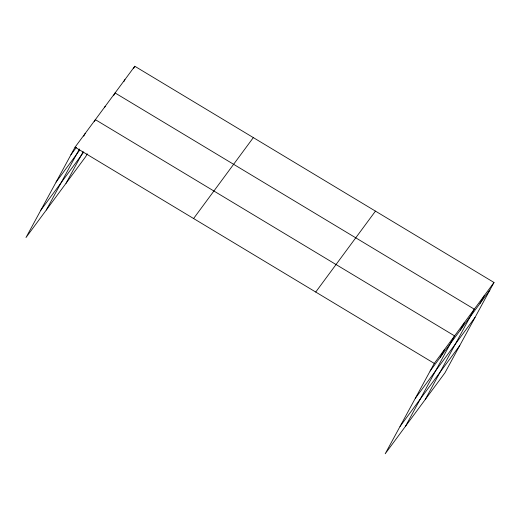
<?xml version="1.0" encoding="UTF-8"?>
<svg xmlns="http://www.w3.org/2000/svg" width="520" height="520" viewBox="0 0 520 520"><rect width="100%" height="100%" fill="white"/><g stroke="black" fill="none" stroke-linecap="round" stroke-linejoin="round"><path stroke-width="0.78" d="M494 282.477L434.272 363.402L385.209 453.752L444.945 372.827L494 282.477L134.791 66.248L75.055 147.173L26 237.523L85.728 156.598L87.249 153.797M83.707 136.195L85.209 133.412M46.306 210.008L79.436 148.993M94.237 121.739L95.368 119.659L454.578 335.887L405.522 426.238M104.468 107.692L105.222 106.308M66.02 183.306L83.129 151.788M113.568 95.732L115.076 92.95L474.292 309.179L425.23 399.536M123.799 81.679L124.93 79.599M133.66 68.328L134.791 66.248M440.278 357.279L444.425 349.642M460.285 330.168L464.432 322.53M479.999 303.466L484.146 295.828M70.909 154.81L76.447 147.303M56.089 182.104L79.684 150.137M40.82 210.23L83.655 152.191M193.596 218.53L253.331 137.605M315.731 292.045L375.459 211.12M430.125 371.04L489.853 290.115M415.304 398.333L475.033 317.408M400.036 426.459L459.765 345.534M75.055 147.173L434.272 363.402"/></g></svg>
